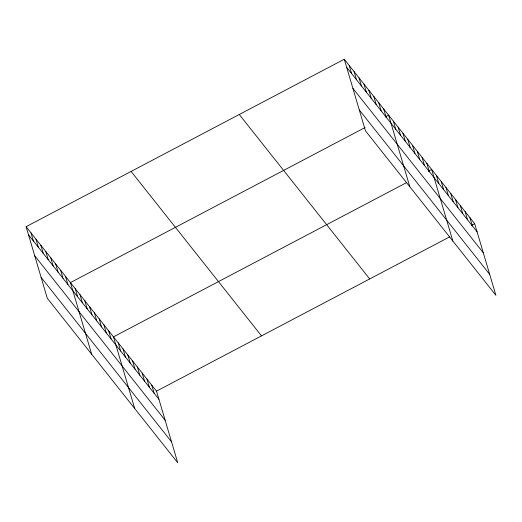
<?xml version="1.0" encoding="UTF-8"?>
<svg xmlns="http://www.w3.org/2000/svg" width="522" height="522" viewBox="0 0 522 522"><rect width="100%" height="100%" fill="white"/><g stroke="black" fill="none" stroke-linecap="round" stroke-linejoin="round"><path stroke-width="0.78" d="M26.1 226.685L156.515 391.141L177.728 462.766L47.319 298.31L26.1 226.685L344.272 59.234L474.681 223.69L495.9 295.315L365.485 130.859L344.272 59.234M365.054 127.551L70.437 282.598L91.657 354.223M385.243 116.921L388.609 115.153L409.829 186.778M406.742 182.53L113.476 336.866L134.696 408.491M428.281 171.19L431.648 169.422L452.861 241.047M156.515 391.141L449.781 236.799M471.32 225.465L474.681 223.69M346.686 67.39L477.101 231.846M352.892 88.335L483.307 252.792M359.28 109.914L489.695 274.37M239.272 114.494L369.687 278.95M131.094 171.425L261.509 335.881M28.514 234.841L158.929 399.291M34.72 255.787L165.135 420.236M41.114 277.365L171.523 441.821M469.904 217.661L472.319 225.817M465.122 211.632L467.536 219.788M460.339 205.603L462.753 213.759M455.556 199.574L457.97 207.723M450.773 193.538L453.187 201.694M445.99 187.509L448.411 195.665M441.214 181.48L443.628 189.636M436.431 175.451L438.845 183.607M426.865 163.393L429.28 171.549M422.083 157.363L424.497 165.513M417.3 151.334L419.721 159.484M412.517 145.299L414.938 153.455M407.741 139.27L410.155 147.426M402.958 133.24L405.372 141.397M398.175 127.211L400.589 135.368M393.392 121.182L395.806 129.339M383.683 108.941L386.097 117.091M378.757 102.723L381.171 110.879M373.83 96.511L376.245 104.668M368.904 90.299L371.318 98.456M363.978 84.088L366.392 92.244M359.051 77.876L361.465 86.032M354.125 71.664L356.539 79.814M349.198 65.452L351.613 73.602M151.732 385.112L154.147 393.262M146.95 379.076L149.364 387.233M142.167 373.047L144.581 381.204M137.384 367.018L139.805 375.174M132.608 360.989L135.022 369.145M127.825 354.96L130.239 363.116M123.042 348.931L125.456 357.081M118.259 342.902L120.673 351.052M108.693 330.837L111.108 338.993M103.911 324.808L106.331 332.964M99.134 318.779L101.549 326.935M94.351 312.75L96.766 320.906M89.569 306.721L91.983 314.877M84.786 300.692L87.2 308.841M80.003 294.656L82.417 302.812M75.22 288.627L77.641 296.783M65.511 276.386L67.932 284.542M60.585 270.174L63.005 278.33M55.658 263.962L58.079 272.119M50.732 257.751L53.146 265.9M45.806 251.532L48.22 259.688M40.879 245.32L43.293 253.477M35.953 239.109L38.367 247.265M31.026 232.897L33.441 241.053"/></g></svg>
